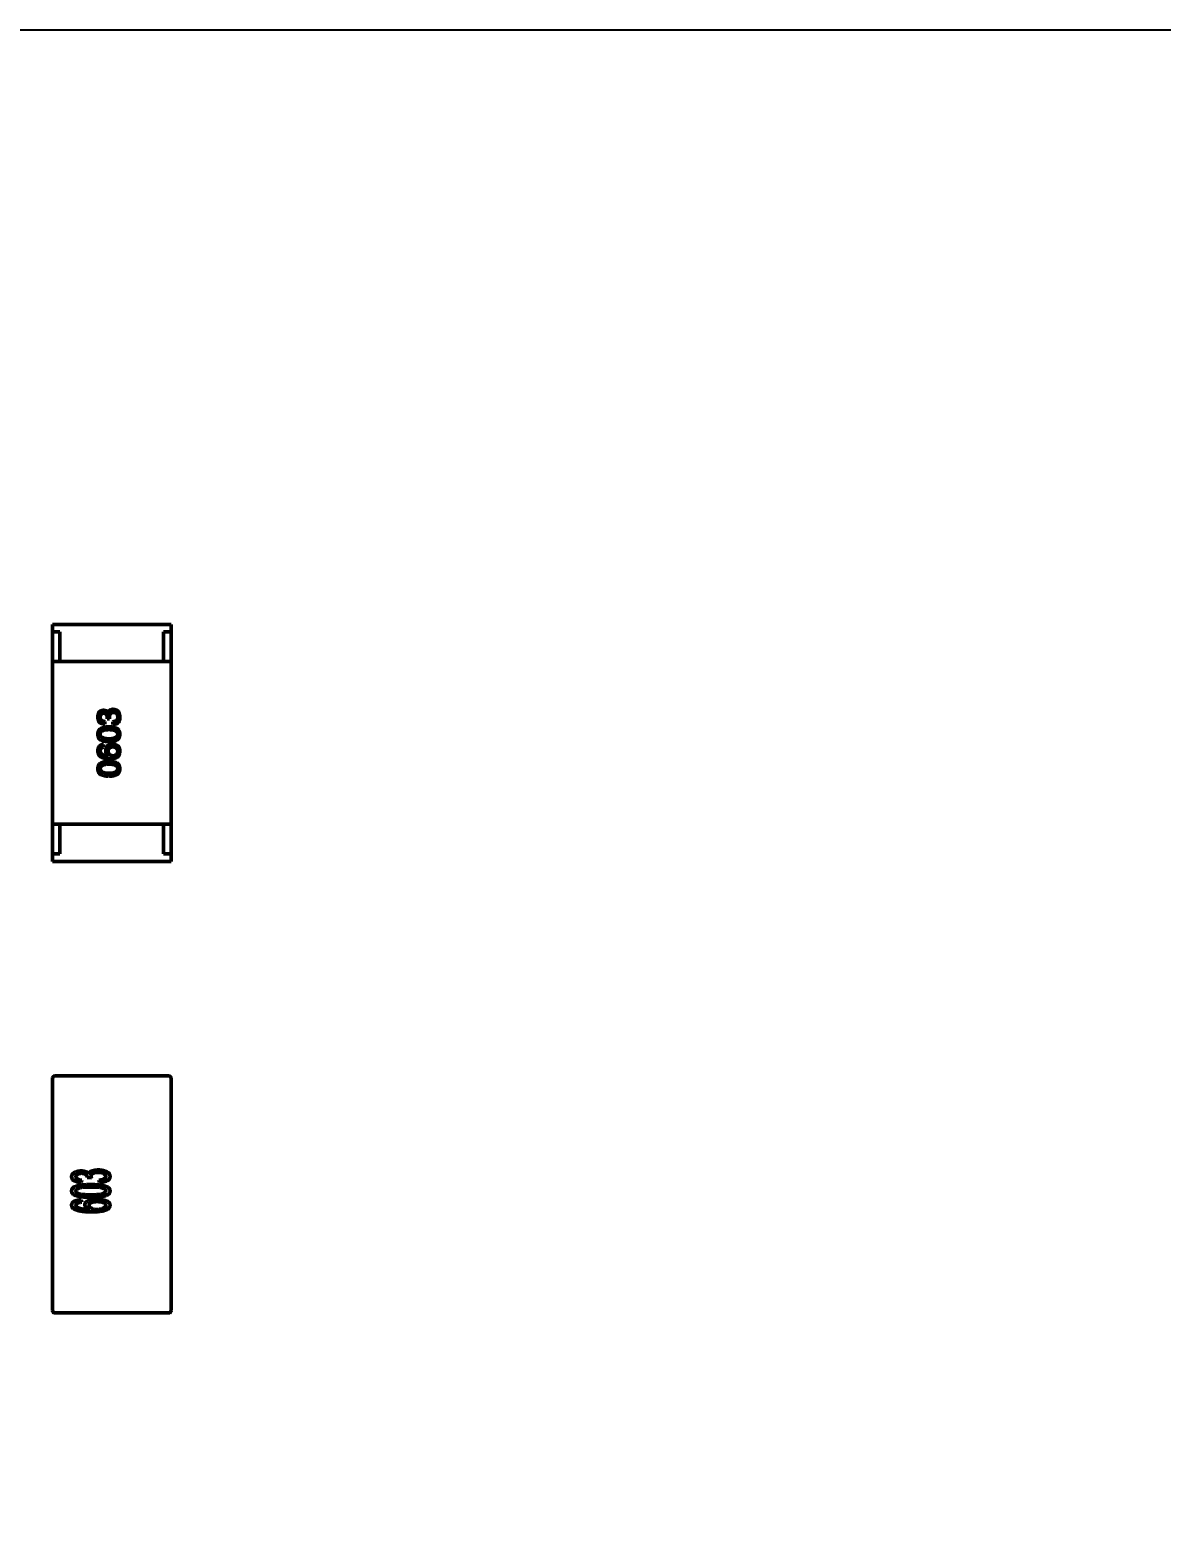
# Model space of a CAD drawing. Header units: millimetres. Extents: x 37 to 395, y 164 to 266.
# Drawn here: x 343.77 to 351.41, y 210.32 to 220.43 of the extents above; entities that cross this region are included whole.
import ezdxf

# ---------------------------------------------------------------- set-up
doc = ezdxf.new("R2010")
doc.units = ezdxf.units.MM
doc.header["$LTSCALE"] = 0.75
doc.layers.add('Visible', color=7, linetype='Continuous', lineweight=50)
doc.layers.add('尺寸标注', color=3, linetype='Continuous', lineweight=25)
doc.styles.get("Standard").update_dxf_attribs({"font": 'arial.ttf'})
doc.dimstyles.new('Dim-ISO-25', dxfattribs={"dimtxt": 3.5, "dimasz": 3.5, "dimexe": 2.1, "dimexo": 2.1, "dimgap": 1.4, "dimtad": 1, "dimzin": 12, "dimdsep": 46, "dimtxsty": 'Standard', "dimcen": 0, "dimazin": 3, "dimtp": 0.1, "dimtm": 0.1, "dimtfac": 0.714286, "dimtmove": 0, "dimatfit": 3, "dimfxl": 1, "dimtzin": 12, "dimarcsym": 0})

# ---------------------------------------------------------------- blocks, each defined once
blk = doc.blocks.new('*D20')
at = {"layer": 'Defpoints', "color": 0, "transparency": 16777216}
for p in [(318.638, 220.433), (358.784, 187.735), (392.693, 187.735)]:
    blk.add_point(p, dxfattribs=at)
at = {"layer": '尺寸标注', "color": 0, "lineweight": -2, "transparency": 16777216}
for p, q in [((320.738, 220.433), (394.793, 220.433)), ((392.693, 216.933), (392.693, 191.235)), ((360.884, 187.735), (394.793, 187.735))]:
    blk.add_line(p, q, dxfattribs=at)
at = {"layer": '尺寸标注', "color": 0, "transparency": 16777216}
for points in [[(392.11, 216.933), (393.276, 216.933), (392.693, 220.433)], [(392.11, 191.235), (393.276, 191.235), (392.693, 187.735)]]:
    blk.add_solid(points, dxfattribs=at)
at = {"layer": '尺寸标注', "color": 0, "transparency": 16777216, "insert": (390.016, 204.084), "char_height": 2.5, "attachment_point": 5, "rotation": 90}
blk.add_mtext('32.7', dxfattribs=at)

msp = doc.modelspace()

# ---------------------------------------------------------------- linework, layer by layer
at = {"layer": 'Visible'}
for p, q in [((343.925, 216.42), (344.725, 216.42)), ((343.925, 216.37), (343.925, 216.42)), ((343.975, 216.37), (343.925, 216.37)), ((343.925, 216.17), (343.925, 216.37)), ((343.975, 216.17), (343.975, 216.37)), ((344.675, 216.37), (344.675, 216.17)), ((344.725, 216.37), (344.675, 216.37)), ((344.725, 216.37), (344.725, 216.42)), ((344.725, 216.17), (344.725, 216.37)), ((344.725, 216.17), (343.925, 216.17)), ((343.925, 215.07), (343.925, 216.17)), ((343.975, 216.17), (344.675, 216.17)), ((344.725, 216.17), (344.725, 215.07)), ((344.278, 215.747), (344.278, 215.765)), ((344.294, 215.793), (344.294, 215.783)), ((344.294, 215.783), (344.309, 215.783)), ((344.3, 215.822), (344.299, 215.822)), ((344.309, 215.783), (344.309, 215.792)), ((344.332, 215.763), (344.332, 215.744)), ((344.269, 215.591), (344.269, 215.609)), ((344.302, 215.531), (344.301, 215.531)), ((344.725, 215.07), (343.925, 215.07)), ((343.925, 215.07), (343.925, 214.87)), ((343.975, 215.07), (344.675, 215.07)), ((343.975, 215.07), (343.975, 214.87)), ((344.675, 214.87), (344.675, 215.07)), ((344.725, 215.07), (344.725, 214.87)), ((343.925, 214.87), (343.925, 214.82)), ((343.975, 214.87), (343.925, 214.87)), ((343.925, 214.82), (344.725, 214.82)), ((344.725, 214.87), (344.675, 214.87)), ((344.725, 214.87), (344.725, 214.82)), ((343.925, 212.972), (343.925, 213.357)), ((343.94, 213.372), (344.71, 213.372)), ((344.725, 213.357), (344.725, 212.972)), ((343.925, 212.172), (343.925, 212.972)), ((344.725, 212.972), (344.725, 212.172)), ((344.122, 212.668), (344.119, 212.651)), ((344.188, 212.683), (344.159, 212.685)), ((344.241, 212.651), (344.238, 212.668)), ((344.119, 212.536), (344.122, 212.519)), ((343.925, 211.787), (343.925, 212.172)), ((344.725, 212.172), (344.725, 211.787)), ((344.71, 211.772), (343.94, 211.772))]:
    msp.add_line(p, q, dxfattribs=at)
for centre, radius, start, end in [((344.331, 215.561), 0.0519, 45.691, 90.7052), ((343.94, 213.357), 0.015, 90, 180), ((344.71, 213.357), 0.015, 0, 90), ((344.144, 212.688), 0.0151, 347.1001, 356.9606), ((344.71, 211.787), 0.015, 270, 0)]:
    msp.add_arc(centre, radius, start, end, dxfattribs=at)
at = {"layer": 'Visible', "extrusion": (0, 0, -1)}
msp.add_arc((-343.94, 211.787), 0.015, 270, 360, dxfattribs=at)
at = {"layer": 'Visible'}
for points, knots in [([(344.268, 215.84), (344.267, 215.84), (344.264, 215.84), (344.26, 215.839), (344.256, 215.838), (344.252, 215.836), (344.249, 215.835), (344.246, 215.833), (344.243, 215.83), (344.24, 215.828), (344.238, 215.825), (344.236, 215.821), (344.234, 215.818), (344.233, 215.814), (344.232, 215.809), (344.231, 215.805), (344.23, 215.8), (344.23, 215.797), (344.23, 215.795)], [0, 0, 0, 0, 0.067521, 0.132139, 0.193339, 0.252064, 0.309083, 0.364848, 0.420021, 0.475612, 0.532002, 0.589602, 0.649896, 0.712634, 0.778603, 0.848416, 0.922155, 1, 1, 1, 1]), ([(344.299, 215.822), (344.299, 215.823), (344.297, 215.826), (344.295, 215.83), (344.291, 215.833), (344.288, 215.836), (344.283, 215.838), (344.279, 215.839), (344.274, 215.84), (344.27, 215.84), (344.268, 215.84)], [0, 0, 0, 0, 0.125227, 0.244792, 0.361427, 0.478215, 0.59667, 0.722058, 0.856314, 1, 1, 1, 1]), ([(344.334, 215.847), (344.333, 215.847), (344.331, 215.847), (344.328, 215.846), (344.325, 215.846), (344.322, 215.845), (344.319, 215.844), (344.317, 215.843), (344.314, 215.842), (344.312, 215.84), (344.31, 215.839), (344.308, 215.837), (344.307, 215.835), (344.305, 215.833), (344.304, 215.83), (344.302, 215.828), (344.301, 215.825), (344.301, 215.823), (344.3, 215.822)], [0, 0, 0, 0, 0.071215, 0.138707, 0.20396, 0.266995, 0.327734, 0.387609, 0.445602, 0.503345, 0.561136, 0.618597, 0.677672, 0.738255, 0.799989, 0.863961, 0.930555, 1, 1, 1, 1]), ([(344.38, 215.793), (344.38, 215.795), (344.379, 215.799), (344.379, 215.805), (344.378, 215.811), (344.376, 215.816), (344.375, 215.82), (344.373, 215.825), (344.37, 215.829), (344.368, 215.832), (344.364, 215.835), (344.361, 215.838), (344.357, 215.84), (344.353, 215.842), (344.349, 215.844), (344.344, 215.845), (344.339, 215.846), (344.336, 215.846), (344.334, 215.847)], [0, 0, 0, 0, 0.078078, 0.151942, 0.221594, 0.28726, 0.350176, 0.409768, 0.467648, 0.523784, 0.578904, 0.634014, 0.689819, 0.746826, 0.805875, 0.867063, 0.931764, 1, 1, 1, 1]), ([(344.23, 215.795), (344.23, 215.793), (344.23, 215.789), (344.231, 215.784), (344.232, 215.779), (344.233, 215.774), (344.235, 215.77), (344.237, 215.766), (344.239, 215.763), (344.242, 215.76), (344.245, 215.757), (344.249, 215.754), (344.253, 215.752), (344.257, 215.751), (344.262, 215.749), (344.267, 215.748), (344.272, 215.748), (344.276, 215.747), (344.278, 215.747)], [0, 0, 0, 0, 0.073232, 0.142595, 0.207997, 0.270074, 0.329156, 0.386529, 0.441846, 0.496976, 0.551877, 0.607941, 0.665637, 0.725446, 0.788542, 0.855101, 0.925196, 1, 1, 1, 1]), ([(344.306, 215.729), (344.303, 215.729), (344.297, 215.729), (344.289, 215.728), (344.281, 215.727), (344.273, 215.725), (344.267, 215.723), (344.26, 215.721), (344.255, 215.718), (344.25, 215.715), (344.245, 215.712), (344.241, 215.708), (344.238, 215.704), (344.235, 215.7), (344.233, 215.695), (344.231, 215.69), (344.23, 215.684), (344.23, 215.68), (344.23, 215.678)], [0, 0, 0, 0, 0.088475, 0.171606, 0.249595, 0.322626, 0.391327, 0.455765, 0.516374, 0.573675, 0.628522, 0.681161, 0.732559, 0.783563, 0.83504, 0.887639, 0.942585, 1, 1, 1, 1]), ([(344.247, 215.794), (344.247, 215.795), (344.247, 215.797), (344.247, 215.8), (344.248, 215.803), (344.249, 215.805), (344.249, 215.808), (344.251, 215.81), (344.252, 215.812), (344.253, 215.814), (344.255, 215.815), (344.256, 215.817), (344.258, 215.818), (344.26, 215.819), (344.262, 215.82), (344.265, 215.82), (344.267, 215.821), (344.269, 215.821), (344.27, 215.821)], [0, 0, 0, 0, 0.078051, 0.151197, 0.220412, 0.286742, 0.34933, 0.409464, 0.467368, 0.52298, 0.578639, 0.633998, 0.690142, 0.746855, 0.805868, 0.867776, 0.932345, 1, 1, 1, 1]), ([(344.278, 215.765), (344.277, 215.765), (344.274, 215.766), (344.271, 215.766), (344.268, 215.767), (344.265, 215.767), (344.262, 215.769), (344.259, 215.77), (344.257, 215.771), (344.255, 215.773), (344.253, 215.775), (344.251, 215.777), (344.25, 215.779), (344.249, 215.782), (344.248, 215.785), (344.247, 215.788), (344.247, 215.791), (344.247, 215.793), (344.247, 215.794)], [0, 0, 0, 0, 0.078134, 0.15164, 0.221358, 0.286689, 0.348614, 0.407697, 0.464247, 0.520153, 0.574432, 0.629291, 0.684538, 0.742032, 0.801329, 0.863637, 0.930123, 1, 1, 1, 1]), ([(344.27, 215.821), (344.272, 215.821), (344.274, 215.821), (344.278, 215.82), (344.28, 215.819), (344.283, 215.818), (344.285, 215.816), (344.289, 215.812), (344.29, 215.809), (344.293, 215.802), (344.294, 215.796), (344.294, 215.793)], [0.000001, 0.000001, 0.000001, 0.000001, 0.000529469, 0.000529469, 0.001127239, 0.001127239, 0.001835181, 0.001835181, 0.002488358, 0.002488358, 0.00458577, 0.00458577, 0.00458577, 0.00458577]), ([(344.38, 215.678), (344.38, 215.68), (344.379, 215.684), (344.379, 215.69), (344.377, 215.695), (344.375, 215.7), (344.372, 215.705), (344.369, 215.709), (344.365, 215.712), (344.361, 215.716), (344.356, 215.719), (344.35, 215.721), (344.344, 215.724), (344.338, 215.725), (344.331, 215.727), (344.323, 215.728), (344.315, 215.729), (344.309, 215.729), (344.306, 215.729)], [0, 0, 0, 0, 0.059134, 0.115603, 0.169236, 0.221572, 0.273254, 0.32474, 0.377319, 0.431815, 0.488555, 0.548609, 0.612242, 0.680182, 0.75251, 0.829782, 0.91231, 1, 1, 1, 1]), ([(344.309, 215.792), (344.309, 215.794), (344.309, 215.796), (344.31, 215.8), (344.31, 215.804), (344.311, 215.807), (344.312, 215.81), (344.313, 215.813), (344.314, 215.815), (344.316, 215.818), (344.318, 215.82), (344.32, 215.821), (344.322, 215.823), (344.324, 215.824), (344.327, 215.825), (344.33, 215.826), (344.333, 215.826), (344.335, 215.826), (344.336, 215.826)], [0, 0, 0, 0, 0.082495, 0.159728, 0.232496, 0.300725, 0.365163, 0.425859, 0.483728, 0.538892, 0.592921, 0.646195, 0.699968, 0.754746, 0.811387, 0.870806, 0.933482, 1, 1, 1, 1]), ([(344.365, 215.794), (344.365, 215.793), (344.365, 215.791), (344.365, 215.787), (344.364, 215.784), (344.363, 215.781), (344.362, 215.778), (344.36, 215.776), (344.359, 215.773), (344.357, 215.771), (344.355, 215.769), (344.352, 215.768), (344.349, 215.766), (344.347, 215.765), (344.343, 215.764), (344.34, 215.764), (344.336, 215.763), (344.334, 215.763), (344.332, 215.763)], [0, 0, 0, 0, 0.071272, 0.13882, 0.201858, 0.262757, 0.320043, 0.376709, 0.431462, 0.486034, 0.541209, 0.597703, 0.65589, 0.717768, 0.782056, 0.850407, 0.92277, 1, 1, 1, 1]), ([(344.332, 215.744), (344.334, 215.744), (344.336, 215.744), (344.34, 215.745), (344.344, 215.745), (344.347, 215.746), (344.35, 215.747), (344.354, 215.748), (344.356, 215.749), (344.359, 215.75), (344.362, 215.751), (344.364, 215.753), (344.366, 215.755), (344.369, 215.757), (344.37, 215.759), (344.372, 215.761), (344.374, 215.764), (344.374, 215.765), (344.375, 215.766)], [0, 0, 0, 0, 0.078937, 0.154495, 0.226898, 0.296844, 0.363348, 0.427781, 0.48946, 0.549586, 0.607902, 0.664733, 0.720805, 0.776157, 0.831175, 0.886736, 0.943094, 1, 1, 1, 1]), ([(344.336, 215.826), (344.337, 215.826), (344.34, 215.826), (344.343, 215.825), (344.346, 215.825), (344.348, 215.824), (344.351, 215.822), (344.353, 215.821), (344.355, 215.819), (344.357, 215.817), (344.359, 215.815), (344.36, 215.813), (344.362, 215.81), (344.363, 215.807), (344.364, 215.804), (344.364, 215.801), (344.365, 215.798), (344.365, 215.795), (344.365, 215.794)], [0, 0, 0, 0, 0.068514, 0.133941, 0.195994, 0.255362, 0.312994, 0.369441, 0.424687, 0.480522, 0.537148, 0.594801, 0.654411, 0.716817, 0.781981, 0.850498, 0.923306, 1, 1, 1, 1]), ([(344.375, 215.766), (344.375, 215.767), (344.376, 215.769), (344.377, 215.772), (344.378, 215.775), (344.379, 215.778), (344.379, 215.781), (344.379, 215.785), (344.38, 215.789), (344.38, 215.792), (344.38, 215.793)], [0, 0, 0, 0, 0.101955, 0.208983, 0.322698, 0.44339, 0.570851, 0.70629, 0.84885, 1, 1, 1, 1]), ([(344.23, 215.678), (344.23, 215.676), (344.23, 215.672), (344.231, 215.667), (344.233, 215.662), (344.235, 215.657), (344.237, 215.652), (344.241, 215.648), (344.245, 215.644), (344.249, 215.641), (344.254, 215.638), (344.26, 215.635), (344.266, 215.633), (344.273, 215.631), (344.28, 215.63), (344.288, 215.629), (344.297, 215.628), (344.303, 215.628), (344.306, 215.628)], [0, 0, 0, 0, 0.057911, 0.113262, 0.165956, 0.217443, 0.268511, 0.319665, 0.372, 0.426129, 0.483365, 0.543779, 0.607756, 0.676562, 0.749704, 0.827713, 0.911177, 1, 1, 1, 1]), ([(344.247, 215.678), (344.247, 215.68), (344.247, 215.682), (344.248, 215.686), (344.249, 215.689), (344.251, 215.692), (344.253, 215.695), (344.255, 215.697), (344.258, 215.7), (344.262, 215.702), (344.266, 215.704), (344.27, 215.705), (344.275, 215.707), (344.28, 215.708), (344.286, 215.708), (344.292, 215.709), (344.299, 215.709), (344.304, 215.709), (344.306, 215.71)], [0, 0, 0, 0, 0.050604, 0.098688, 0.145699, 0.191791, 0.238625, 0.286717, 0.337546, 0.391814, 0.449755, 0.512106, 0.579685, 0.652048, 0.730262, 0.814146, 0.904281, 1, 1, 1, 1]), ([(344.306, 215.648), (344.304, 215.648), (344.299, 215.648), (344.292, 215.648), (344.286, 215.649), (344.28, 215.65), (344.275, 215.651), (344.27, 215.652), (344.266, 215.654), (344.262, 215.656), (344.258, 215.658), (344.255, 215.66), (344.253, 215.662), (344.251, 215.665), (344.249, 215.668), (344.248, 215.671), (344.247, 215.675), (344.247, 215.677), (344.247, 215.678)], [0, 0, 0, 0, 0.096452, 0.187278, 0.271765, 0.350519, 0.423437, 0.491321, 0.554011, 0.612224, 0.666281, 0.717003, 0.764884, 0.811423, 0.856783, 0.902993, 0.950236, 1, 1, 1, 1]), ([(344.306, 215.71), (344.308, 215.709), (344.313, 215.709), (344.319, 215.709), (344.326, 215.708), (344.331, 215.708), (344.337, 215.707), (344.341, 215.705), (344.346, 215.704), (344.35, 215.702), (344.353, 215.7), (344.356, 215.697), (344.359, 215.695), (344.361, 215.692), (344.363, 215.689), (344.364, 215.686), (344.365, 215.682), (344.365, 215.68), (344.365, 215.678)], [0, 0, 0, 0, 0.094834, 0.184067, 0.267029, 0.344713, 0.417334, 0.484367, 0.546941, 0.604717, 0.65953, 0.710539, 0.759381, 0.806382, 0.853027, 0.900623, 0.949121, 1, 1, 1, 1]), ([(344.306, 215.628), (344.309, 215.628), (344.315, 215.628), (344.323, 215.629), (344.331, 215.63), (344.338, 215.631), (344.344, 215.633), (344.35, 215.635), (344.356, 215.638), (344.361, 215.641), (344.365, 215.644), (344.369, 215.648), (344.372, 215.652), (344.375, 215.657), (344.377, 215.662), (344.379, 215.667), (344.379, 215.672), (344.38, 215.676), (344.38, 215.678)], [0, 0, 0, 0, 0.087693, 0.170223, 0.247496, 0.319826, 0.387768, 0.451403, 0.511459, 0.568358, 0.622671, 0.675251, 0.726739, 0.778422, 0.830759, 0.884394, 0.940865, 1, 1, 1, 1]), ([(344.365, 215.678), (344.365, 215.677), (344.365, 215.675), (344.364, 215.671), (344.363, 215.668), (344.361, 215.665), (344.359, 215.662), (344.357, 215.66), (344.354, 215.658), (344.35, 215.656), (344.346, 215.654), (344.342, 215.652), (344.337, 215.651), (344.332, 215.65), (344.326, 215.649), (344.32, 215.648), (344.313, 215.648), (344.308, 215.648), (344.306, 215.648)], [0, 0, 0, 0, 0.049766, 0.097012, 0.143225, 0.188786, 0.235079, 0.282962, 0.333687, 0.387747, 0.445963, 0.508657, 0.576545, 0.649868, 0.72822, 0.812712, 0.903543, 1, 1, 1, 1]), ([(344.269, 215.609), (344.268, 215.609), (344.265, 215.609), (344.26, 215.608), (344.256, 215.607), (344.253, 215.605), (344.249, 215.603), (344.246, 215.601), (344.243, 215.599), (344.241, 215.596), (344.238, 215.594), (344.236, 215.59), (344.235, 215.587), (344.233, 215.583), (344.232, 215.579), (344.231, 215.575), (344.23, 215.571), (344.23, 215.567), (344.23, 215.566)], [0, 0, 0, 0, 0.06947, 0.136096, 0.199592, 0.260665, 0.319672, 0.377156, 0.433415, 0.489984, 0.546535, 0.604276, 0.663499, 0.725182, 0.788953, 0.855683, 0.926216, 1, 1, 1, 1]), ([(344.23, 215.566), (344.23, 215.564), (344.23, 215.56), (344.231, 215.554), (344.233, 215.548), (344.235, 215.543), (344.238, 215.538), (344.242, 215.534), (344.246, 215.53), (344.25, 215.526), (344.256, 215.523), (344.262, 215.52), (344.268, 215.518), (344.275, 215.516), (344.283, 215.514), (344.291, 215.513), (344.3, 215.512), (344.306, 215.512), (344.309, 215.512)], [0, 0, 0, 0, 0.058957, 0.115262, 0.16907, 0.221312, 0.273147, 0.324961, 0.377649, 0.432026, 0.488925, 0.549039, 0.612912, 0.680653, 0.753056, 0.830314, 0.912483, 1, 1, 1, 1]), ([(344.247, 215.566), (344.247, 215.568), (344.247, 215.571), (344.248, 215.575), (344.25, 215.579), (344.252, 215.583), (344.256, 215.586), (344.259, 215.588), (344.264, 215.59), (344.267, 215.591), (344.269, 215.591)], [0, 0, 0, 0, 0.136586, 0.261496, 0.378089, 0.490612, 0.605522, 0.725767, 0.8561, 1, 1, 1, 1]), ([(344.301, 215.531), (344.299, 215.531), (344.295, 215.531), (344.289, 215.532), (344.283, 215.533), (344.278, 215.534), (344.273, 215.535), (344.269, 215.537), (344.265, 215.539), (344.261, 215.541), (344.258, 215.543), (344.255, 215.546), (344.253, 215.549), (344.251, 215.552), (344.249, 215.555), (344.248, 215.558), (344.247, 215.562), (344.247, 215.565), (344.247, 215.566)], [0, 0, 0, 0, 0.089218, 0.173709, 0.252753, 0.326963, 0.397099, 0.462534, 0.524018, 0.582178, 0.637235, 0.689955, 0.741228, 0.791618, 0.841661, 0.892925, 0.945259, 1, 1, 1, 1]), ([(344.331, 215.613), (344.329, 215.613), (344.325, 215.612), (344.32, 215.612), (344.316, 215.611), (344.311, 215.609), (344.307, 215.607), (344.304, 215.605), (344.3, 215.603), (344.297, 215.6), (344.294, 215.597), (344.292, 215.594), (344.29, 215.59), (344.288, 215.586), (344.286, 215.581), (344.285, 215.576), (344.284, 215.571), (344.284, 215.568), (344.284, 215.566)], [0, 0, 0, 0, 0.071527, 0.139094, 0.20346, 0.264939, 0.323904, 0.381383, 0.437591, 0.493343, 0.549401, 0.606085, 0.664838, 0.725424, 0.788712, 0.855452, 0.925772, 1, 1, 1, 1]), ([(344.284, 215.566), (344.284, 215.564), (344.284, 215.56), (344.285, 215.555), (344.286, 215.55), (344.288, 215.545), (344.291, 215.541), (344.294, 215.537), (344.298, 215.534), (344.3, 215.532), (344.302, 215.531)], [0, 0, 0, 0, 0.144617, 0.279572, 0.40596, 0.526097, 0.64389, 0.760003, 0.877724, 1, 1, 1, 1]), ([(344.3, 215.563), (344.3, 215.565), (344.3, 215.567), (344.301, 215.57), (344.302, 215.573), (344.302, 215.576), (344.304, 215.578), (344.305, 215.581), (344.307, 215.583), (344.308, 215.585), (344.31, 215.587), (344.313, 215.588), (344.315, 215.589), (344.318, 215.591), (344.321, 215.591), (344.324, 215.592), (344.328, 215.593), (344.33, 215.593), (344.331, 215.593)], [0, 0, 0, 0, 0.069884, 0.136529, 0.199638, 0.259844, 0.317774, 0.374356, 0.430026, 0.485148, 0.5409, 0.597889, 0.657472, 0.718614, 0.783613, 0.85129, 0.923712, 1, 1, 1, 1]), ([(344.332, 215.533), (344.331, 215.533), (344.328, 215.533), (344.325, 215.534), (344.322, 215.535), (344.319, 215.536), (344.316, 215.537), (344.313, 215.538), (344.311, 215.54), (344.309, 215.541), (344.307, 215.543), (344.305, 215.546), (344.304, 215.548), (344.302, 215.551), (344.302, 215.554), (344.301, 215.557), (344.3, 215.56), (344.3, 215.562), (344.3, 215.563)], [0, 0, 0, 0, 0.076072, 0.148369, 0.216753, 0.281358, 0.342792, 0.401604, 0.458929, 0.514444, 0.569818, 0.625343, 0.681554, 0.739608, 0.800134, 0.863477, 0.929547, 1, 1, 1, 1]), ([(344.331, 215.593), (344.333, 215.593), (344.335, 215.593), (344.339, 215.592), (344.342, 215.591), (344.345, 215.591), (344.348, 215.59), (344.351, 215.588), (344.354, 215.587), (344.356, 215.585), (344.358, 215.583), (344.36, 215.581), (344.361, 215.579), (344.362, 215.576), (344.363, 215.573), (344.364, 215.571), (344.365, 215.567), (344.365, 215.565), (344.365, 215.564)], [0, 0, 0, 0, 0.078863, 0.153308, 0.223539, 0.289857, 0.35341, 0.413572, 0.471721, 0.528235, 0.584279, 0.638781, 0.69466, 0.751251, 0.809198, 0.869697, 0.933318, 1, 1, 1, 1]), ([(344.365, 215.564), (344.365, 215.563), (344.365, 215.561), (344.364, 215.557), (344.364, 215.554), (344.363, 215.551), (344.362, 215.549), (344.36, 215.546), (344.358, 215.544), (344.356, 215.542), (344.354, 215.54), (344.352, 215.538), (344.349, 215.537), (344.346, 215.536), (344.343, 215.535), (344.34, 215.534), (344.336, 215.533), (344.334, 215.533), (344.332, 215.533)], [0, 0, 0, 0, 0.070403, 0.137196, 0.200053, 0.260887, 0.31876, 0.37535, 0.430743, 0.485927, 0.541678, 0.598832, 0.657726, 0.719441, 0.783504, 0.851852, 0.923533, 1, 1, 1, 1]), ([(344.36, 215.522), (344.362, 215.524), (344.365, 215.526), (344.368, 215.53), (344.372, 215.534), (344.375, 215.539), (344.377, 215.544), (344.378, 215.549), (344.379, 215.555), (344.38, 215.559), (344.38, 215.561)], [0, 0, 0, 0, 0.125033, 0.246266, 0.36603, 0.485265, 0.606781, 0.732144, 0.862551, 1, 1, 1, 1]), ([(344.38, 215.561), (344.38, 215.563), (344.38, 215.567), (344.379, 215.573), (344.379, 215.578), (344.377, 215.583), (344.375, 215.588), (344.373, 215.592), (344.371, 215.595), (344.369, 215.597), (344.367, 215.598)], [0, 0, 0, 0, 0.156782, 0.301945, 0.436395, 0.561474, 0.678489, 0.78853, 0.894967, 1, 1, 1, 1]), ([(344.306, 215.496), (344.303, 215.496), (344.297, 215.496), (344.289, 215.495), (344.281, 215.494), (344.273, 215.492), (344.267, 215.49), (344.26, 215.488), (344.255, 215.485), (344.25, 215.482), (344.245, 215.479), (344.241, 215.475), (344.238, 215.471), (344.235, 215.467), (344.233, 215.462), (344.231, 215.457), (344.23, 215.451), (344.23, 215.447), (344.23, 215.445)], [0, 0, 0, 0, 0.088475, 0.171606, 0.249595, 0.322626, 0.391327, 0.455765, 0.516374, 0.573675, 0.628522, 0.681161, 0.732559, 0.783563, 0.83504, 0.887639, 0.942585, 1, 1, 1, 1]), ([(344.23, 215.445), (344.23, 215.443), (344.23, 215.439), (344.231, 215.434), (344.233, 215.428), (344.235, 215.424), (344.237, 215.419), (344.241, 215.415), (344.245, 215.411), (344.249, 215.408), (344.254, 215.405), (344.26, 215.402), (344.266, 215.4), (344.273, 215.398), (344.28, 215.397), (344.288, 215.395), (344.297, 215.395), (344.303, 215.394), (344.306, 215.394)], [0, 0, 0, 0, 0.057911, 0.113262, 0.165956, 0.217443, 0.268511, 0.319665, 0.372, 0.426129, 0.483365, 0.543779, 0.607756, 0.676562, 0.749704, 0.827713, 0.911177, 1, 1, 1, 1]), ([(344.247, 215.445), (344.247, 215.446), (344.247, 215.449), (344.248, 215.452), (344.249, 215.456), (344.251, 215.459), (344.253, 215.462), (344.255, 215.464), (344.258, 215.467), (344.262, 215.469), (344.266, 215.471), (344.27, 215.472), (344.275, 215.473), (344.28, 215.474), (344.286, 215.475), (344.292, 215.476), (344.299, 215.476), (344.304, 215.476), (344.306, 215.476)], [0, 0, 0, 0, 0.050604, 0.098688, 0.145699, 0.191791, 0.238625, 0.286717, 0.337546, 0.391814, 0.449755, 0.512106, 0.579685, 0.652048, 0.730262, 0.814146, 0.904281, 1, 1, 1, 1]), ([(344.306, 215.415), (344.304, 215.415), (344.299, 215.415), (344.292, 215.415), (344.286, 215.416), (344.28, 215.417), (344.275, 215.418), (344.27, 215.419), (344.266, 215.421), (344.262, 215.422), (344.258, 215.424), (344.255, 215.427), (344.253, 215.429), (344.251, 215.432), (344.249, 215.435), (344.248, 215.438), (344.247, 215.442), (344.247, 215.444), (344.247, 215.445)], [0, 0, 0, 0, 0.096452, 0.187278, 0.271765, 0.350519, 0.423437, 0.491321, 0.554011, 0.612224, 0.666281, 0.717003, 0.764884, 0.811423, 0.856783, 0.902993, 0.950236, 1, 1, 1, 1]), ([(344.38, 215.445), (344.38, 215.447), (344.379, 215.451), (344.379, 215.457), (344.377, 215.462), (344.375, 215.467), (344.372, 215.471), (344.369, 215.476), (344.365, 215.479), (344.361, 215.483), (344.356, 215.486), (344.35, 215.488), (344.344, 215.49), (344.338, 215.492), (344.331, 215.494), (344.323, 215.495), (344.315, 215.496), (344.309, 215.496), (344.306, 215.496)], [0, 0, 0, 0, 0.059134, 0.115603, 0.169236, 0.221572, 0.273254, 0.32474, 0.377319, 0.431815, 0.488555, 0.548609, 0.612242, 0.680182, 0.75251, 0.829782, 0.91231, 1, 1, 1, 1]), ([(344.306, 215.476), (344.308, 215.476), (344.313, 215.476), (344.319, 215.476), (344.326, 215.475), (344.331, 215.474), (344.337, 215.473), (344.341, 215.472), (344.346, 215.471), (344.35, 215.469), (344.353, 215.467), (344.356, 215.464), (344.359, 215.462), (344.361, 215.459), (344.363, 215.456), (344.364, 215.452), (344.365, 215.449), (344.365, 215.446), (344.365, 215.445)], [0, 0, 0, 0, 0.094834, 0.184067, 0.267029, 0.344713, 0.417334, 0.484367, 0.546941, 0.604717, 0.65953, 0.710539, 0.759381, 0.806382, 0.853027, 0.900623, 0.949121, 1, 1, 1, 1]), ([(344.306, 215.394), (344.309, 215.394), (344.315, 215.395), (344.323, 215.395), (344.331, 215.397), (344.338, 215.398), (344.344, 215.4), (344.35, 215.402), (344.356, 215.405), (344.361, 215.408), (344.365, 215.411), (344.369, 215.415), (344.372, 215.419), (344.375, 215.424), (344.377, 215.428), (344.379, 215.434), (344.379, 215.439), (344.38, 215.443), (344.38, 215.445)], [0, 0, 0, 0, 0.087693, 0.170223, 0.247496, 0.319826, 0.387768, 0.451403, 0.511459, 0.568358, 0.622671, 0.675251, 0.726739, 0.778422, 0.830759, 0.884394, 0.940865, 1, 1, 1, 1]), ([(344.365, 215.445), (344.365, 215.444), (344.365, 215.442), (344.364, 215.438), (344.363, 215.435), (344.361, 215.432), (344.359, 215.429), (344.357, 215.427), (344.354, 215.424), (344.35, 215.422), (344.346, 215.421), (344.342, 215.419), (344.337, 215.418), (344.332, 215.417), (344.326, 215.416), (344.32, 215.415), (344.313, 215.415), (344.308, 215.415), (344.306, 215.415)], [0, 0, 0, 0, 0.049766, 0.097012, 0.143225, 0.188786, 0.235079, 0.282962, 0.333687, 0.387747, 0.445963, 0.508657, 0.576545, 0.649868, 0.72822, 0.812712, 0.903543, 1, 1, 1, 1]), ([(344.309, 215.512), (344.312, 215.512), (344.317, 215.512), (344.325, 215.512), (344.332, 215.513), (344.338, 215.514), (344.344, 215.516), (344.35, 215.518), (344.355, 215.52), (344.359, 215.522), (344.36, 215.522)], [0, 0, 0, 0, 0.151498, 0.29521, 0.430242, 0.557137, 0.677306, 0.790845, 0.898111, 1, 1, 1, 1]), ([(344.053, 212.691), (344.053, 212.693), (344.054, 212.697), (344.055, 212.702), (344.058, 212.707), (344.062, 212.711), (344.067, 212.716), (344.073, 212.72), (344.079, 212.723), (344.086, 212.725), (344.094, 212.728), (344.102, 212.729), (344.11, 212.73), (344.116, 212.73), (344.119, 212.73)], [0, 0, 0, 0, 0.063875, 0.12862, 0.196004, 0.26872, 0.345998, 0.427238, 0.513555, 0.606226, 0.70228, 0.799518, 0.898803, 1, 1, 1, 1]), ([(344.119, 212.651), (344.117, 212.651), (344.112, 212.652), (344.104, 212.653), (344.098, 212.654), (344.091, 212.656), (344.085, 212.658), (344.08, 212.66), (344.075, 212.662), (344.071, 212.665), (344.066, 212.667), (344.063, 212.67), (344.06, 212.673), (344.058, 212.677), (344.056, 212.68), (344.054, 212.684), (344.053, 212.687), (344.053, 212.69), (344.053, 212.691)], [0, 0, 0, 0, 0.091225, 0.177914, 0.259697, 0.336779, 0.409804, 0.478609, 0.544088, 0.605766, 0.664021, 0.718355, 0.768591, 0.816722, 0.863055, 0.908208, 0.953971, 1, 1, 1, 1]), ([(344.12, 212.714), (344.117, 212.714), (344.112, 212.713), (344.105, 212.712), (344.099, 212.71), (344.093, 212.708), (344.089, 212.705), (344.085, 212.701), (344.083, 212.696), (344.083, 212.693), (344.083, 212.692)], [0, 0, 0, 0, 0.161714, 0.310106, 0.448206, 0.579033, 0.698679, 0.803099, 0.900751, 1, 1, 1, 1]), ([(344.083, 212.692), (344.083, 212.69), (344.083, 212.687), (344.085, 212.683), (344.088, 212.679), (344.093, 212.675), (344.099, 212.673), (344.105, 212.67), (344.113, 212.669), (344.119, 212.668), (344.122, 212.668)], [0, 0, 0, 0, 0.091264, 0.182272, 0.279087, 0.387649, 0.51128, 0.653335, 0.81559, 1, 1, 1, 1]), ([(344.119, 212.73), (344.121, 212.73), (344.126, 212.73), (344.134, 212.729), (344.141, 212.728), (344.148, 212.726), (344.154, 212.723), (344.16, 212.72), (344.165, 212.717), (344.168, 212.714), (344.169, 212.713)], [0, 0, 0, 0, 0.144088, 0.282399, 0.414873, 0.544284, 0.666959, 0.782936, 0.893536, 1, 1, 1, 1]), ([(344.159, 212.688), (344.159, 212.689), (344.159, 212.693), (344.157, 212.697), (344.154, 212.702), (344.15, 212.705), (344.147, 212.708), (344.144, 212.709), (344.141, 212.711), (344.137, 212.712), (344.133, 212.713), (344.129, 212.713), (344.124, 212.714), (344.121, 212.714), (344.12, 212.714)], [0, 0, 0, 0, 0.093799, 0.188392, 0.290003, 0.402222, 0.463153, 0.526712, 0.592954, 0.664831, 0.740162, 0.821342, 0.9079, 1, 1, 1, 1]), ([(344.169, 212.713), (344.17, 212.713), (344.171, 212.715), (344.173, 212.718), (344.175, 212.72), (344.178, 212.723), (344.181, 212.725), (344.184, 212.727), (344.187, 212.729), (344.193, 212.731), (344.2, 212.733), (344.21, 212.735), (344.221, 212.736), (344.229, 212.737), (344.233, 212.737)], [0, 0, 0, 0, 0.043771, 0.088998, 0.135151, 0.183351, 0.234221, 0.287902, 0.345252, 0.405946, 0.536086, 0.677321, 0.831816, 1, 1, 1, 1]), ([(344.233, 212.72), (344.229, 212.72), (344.223, 212.72), (344.214, 212.719), (344.206, 212.716), (344.199, 212.714), (344.195, 212.711), (344.192, 212.709), (344.19, 212.707), (344.188, 212.705), (344.187, 212.702), (344.185, 212.7), (344.185, 212.697), (344.185, 212.695), (344.185, 212.695)], [0, 0, 0, 0, 0.167218, 0.320339, 0.462287, 0.594804, 0.656853, 0.713804, 0.766492, 0.816247, 0.86331, 0.908655, 0.953999, 1, 1, 1, 1]), ([(344.185, 212.695), (344.185, 212.694), (344.185, 212.692), (344.186, 212.689), (344.187, 212.686), (344.188, 212.684), (344.188, 212.683)], [0, 0, 0, 0, 0.202269, 0.436275, 0.700784, 1, 1, 1, 1]), ([(344.233, 212.737), (344.236, 212.737), (344.241, 212.737), (344.249, 212.736), (344.257, 212.735), (344.264, 212.734), (344.271, 212.732), (344.278, 212.73), (344.284, 212.727), (344.29, 212.724), (344.295, 212.721), (344.3, 212.718), (344.304, 212.714), (344.308, 212.71), (344.31, 212.706), (344.312, 212.702), (344.313, 212.697), (344.313, 212.694), (344.313, 212.693)], [0, 0, 0, 0, 0.082462, 0.161515, 0.237917, 0.311928, 0.383707, 0.453659, 0.521452, 0.58809, 0.651668, 0.709643, 0.763649, 0.813744, 0.861616, 0.907939, 0.953268, 1, 1, 1, 1]), ([(344.284, 212.693), (344.284, 212.694), (344.284, 212.696), (344.283, 212.699), (344.282, 212.702), (344.28, 212.705), (344.278, 212.707), (344.275, 212.709), (344.272, 212.711), (344.268, 212.714), (344.261, 212.717), (344.252, 212.719), (344.243, 212.72), (344.236, 212.72), (344.233, 212.72)], [0, 0, 0, 0, 0.04931, 0.097438, 0.144473, 0.193038, 0.242821, 0.295407, 0.351784, 0.413136, 0.54495, 0.684635, 0.836127, 1, 1, 1, 1]), ([(344.238, 212.668), (344.24, 212.668), (344.243, 212.668), (344.249, 212.669), (344.254, 212.67), (344.259, 212.671), (344.263, 212.672), (344.267, 212.673), (344.27, 212.675), (344.273, 212.676), (344.275, 212.678), (344.278, 212.679), (344.28, 212.681), (344.281, 212.683), (344.282, 212.686), (344.283, 212.688), (344.284, 212.691), (344.284, 212.692), (344.284, 212.693)], [0, 0, 0, 0, 0.103069, 0.198581, 0.288104, 0.369261, 0.444795, 0.512889, 0.575174, 0.631288, 0.682404, 0.731175, 0.77647, 0.820426, 0.863811, 0.908278, 0.952771, 1, 1, 1, 1]), ([(344.313, 212.693), (344.313, 212.691), (344.313, 212.688), (344.312, 212.684), (344.311, 212.68), (344.308, 212.677), (344.306, 212.673), (344.302, 212.67), (344.298, 212.667), (344.293, 212.664), (344.288, 212.661), (344.282, 212.659), (344.276, 212.657), (344.27, 212.655), (344.263, 212.654), (344.256, 212.652), (344.249, 212.652), (344.244, 212.651), (344.241, 212.651)], [0, 0, 0, 0, 0.046425, 0.091755, 0.137366, 0.184235, 0.233618, 0.286345, 0.342703, 0.403812, 0.468459, 0.535483, 0.604767, 0.676823, 0.752582, 0.831579, 0.913949, 1, 1, 1, 1]), ([(344.053, 212.595), (344.053, 212.597), (344.054, 212.6), (344.055, 212.605), (344.058, 212.61), (344.061, 212.615), (344.066, 212.619), (344.072, 212.622), (344.078, 212.625), (344.085, 212.628), (344.094, 212.63), (344.103, 212.632), (344.113, 212.634), (344.121, 212.635), (344.129, 212.636), (344.135, 212.636), (344.142, 212.637), (344.15, 212.637), (344.157, 212.638), (344.166, 212.638), (344.174, 212.638), (344.18, 212.638), (344.183, 212.638)], [0, 0, 0, 0, 0.034937, 0.070233, 0.106498, 0.145588, 0.187189, 0.231348, 0.279253, 0.331361, 0.388443, 0.450964, 0.518748, 0.592149, 0.631732, 0.674662, 0.720681, 0.770144, 0.822679, 0.878318, 0.937425, 1, 1, 1, 1]), ([(344.183, 212.552), (344.18, 212.552), (344.173, 212.552), (344.162, 212.553), (344.152, 212.553), (344.143, 212.553), (344.134, 212.554), (344.125, 212.555), (344.117, 212.556), (344.11, 212.557), (344.103, 212.558), (344.097, 212.56), (344.091, 212.561), (344.085, 212.563), (344.08, 212.565), (344.075, 212.567), (344.071, 212.569), (344.067, 212.571), (344.064, 212.574), (344.061, 212.576), (344.059, 212.579), (344.057, 212.582), (344.055, 212.585), (344.054, 212.588), (344.053, 212.592), (344.053, 212.594), (344.053, 212.595)], [0, 0, 0, 0, 0.074506, 0.1459, 0.213486, 0.277294, 0.338042, 0.395064, 0.448741, 0.499113, 0.546571, 0.591094, 0.632898, 0.672215, 0.708563, 0.743033, 0.77464, 0.804496, 0.832142, 0.858512, 0.883407, 0.907258, 0.930302, 0.953206, 0.976284, 1, 1, 1, 1]), ([(344.183, 212.621), (344.178, 212.621), (344.169, 212.621), (344.156, 212.621), (344.144, 212.62), (344.133, 212.62), (344.124, 212.619), (344.116, 212.618), (344.109, 212.616), (344.103, 212.614), (344.098, 212.613), (344.094, 212.61), (344.091, 212.608), (344.088, 212.606), (344.086, 212.603), (344.084, 212.601), (344.083, 212.598), (344.083, 212.596), (344.083, 212.595)], [0, 0, 0, 0, 0.131104, 0.251092, 0.359069, 0.456019, 0.542064, 0.61636, 0.680002, 0.732947, 0.778443, 0.819195, 0.855957, 0.888635, 0.918943, 0.946451, 0.973354, 1, 1, 1, 1]), ([(344.083, 212.595), (344.083, 212.594), (344.083, 212.592), (344.084, 212.59), (344.085, 212.587), (344.087, 212.585), (344.09, 212.582), (344.093, 212.58), (344.096, 212.578), (344.099, 212.577), (344.1, 212.576)], [0, 0, 0, 0, 0.100844, 0.202097, 0.308076, 0.419905, 0.544656, 0.680308, 0.833032, 1, 1, 1, 1]), ([(344.183, 212.638), (344.187, 212.638), (344.194, 212.638), (344.205, 212.638), (344.215, 212.637), (344.224, 212.637), (344.233, 212.636), (344.241, 212.635), (344.249, 212.634), (344.256, 212.633), (344.263, 212.632), (344.27, 212.631), (344.276, 212.629), (344.281, 212.627), (344.286, 212.625), (344.291, 212.623), (344.295, 212.621), (344.299, 212.619), (344.302, 212.617), (344.305, 212.614), (344.308, 212.611), (344.31, 212.608), (344.311, 212.605), (344.313, 212.602), (344.313, 212.599), (344.313, 212.596), (344.313, 212.595)], [0, 0, 0, 0, 0.074251, 0.145037, 0.212012, 0.2759, 0.336376, 0.39347, 0.447215, 0.49765, 0.544762, 0.589416, 0.631521, 0.670554, 0.707275, 0.741788, 0.773747, 0.80364, 0.831602, 0.858005, 0.882699, 0.906488, 0.929872, 0.952805, 0.976255, 1, 1, 1, 1]), ([(344.284, 212.595), (344.284, 212.596), (344.284, 212.598), (344.283, 212.601), (344.281, 212.603), (344.279, 212.606), (344.276, 212.608), (344.273, 212.61), (344.269, 212.612), (344.264, 212.614), (344.259, 212.616), (344.252, 212.617), (344.244, 212.619), (344.234, 212.62), (344.223, 212.62), (344.211, 212.621), (344.198, 212.621), (344.188, 212.621), (344.183, 212.621)], [0, 0, 0, 0, 0.024873, 0.049942, 0.076734, 0.105819, 0.137584, 0.173281, 0.213331, 0.25803, 0.310528, 0.373652, 0.448708, 0.535069, 0.633281, 0.743475, 0.865696, 1, 1, 1, 1]), ([(344.183, 212.569), (344.188, 212.569), (344.198, 212.569), (344.211, 212.569), (344.223, 212.57), (344.234, 212.571), (344.244, 212.572), (344.252, 212.573), (344.259, 212.574), (344.264, 212.576), (344.269, 212.578), (344.273, 212.58), (344.276, 212.582), (344.279, 212.585), (344.281, 212.587), (344.283, 212.59), (344.284, 212.592), (344.284, 212.594), (344.284, 212.595)], [0, 0, 0, 0, 0.134263, 0.256912, 0.367072, 0.465719, 0.552001, 0.626648, 0.690208, 0.742103, 0.78636, 0.826398, 0.862342, 0.894454, 0.92353, 0.950073, 0.975135, 1, 1, 1, 1]), ([(344.313, 212.595), (344.313, 212.594), (344.313, 212.591), (344.312, 212.586), (344.31, 212.582), (344.307, 212.578), (344.304, 212.574), (344.299, 212.571), (344.294, 212.568), (344.291, 212.566), (344.289, 212.565)], [0, 0, 0, 0, 0.112855, 0.222519, 0.33314, 0.446105, 0.568897, 0.700572, 0.843031, 1, 1, 1, 1]), ([(344.053, 212.499), (344.053, 212.501), (344.053, 212.503), (344.054, 212.507), (344.056, 212.51), (344.058, 212.513), (344.06, 212.516), (344.063, 212.519), (344.067, 212.522), (344.071, 212.524), (344.075, 212.527), (344.08, 212.529), (344.086, 212.531), (344.092, 212.532), (344.098, 212.533), (344.105, 212.534), (344.112, 212.535), (344.117, 212.536), (344.119, 212.536)], [0, 0, 0, 0, 0.045249, 0.089046, 0.133753, 0.17902, 0.22622, 0.276333, 0.330502, 0.389318, 0.451844, 0.517626, 0.587612, 0.660911, 0.739117, 0.821058, 0.908157, 1, 1, 1, 1]), ([(344.082, 212.467), (344.08, 212.468), (344.076, 212.47), (344.07, 212.474), (344.065, 212.477), (344.061, 212.481), (344.057, 212.485), (344.055, 212.49), (344.054, 212.495), (344.053, 212.498), (344.053, 212.499)], [0, 0, 0, 0, 0.16287, 0.309908, 0.444611, 0.566631, 0.67929, 0.787329, 0.892674, 1, 1, 1, 1]), ([(344.096, 212.514), (344.095, 212.513), (344.093, 212.512), (344.09, 212.51), (344.088, 212.509), (344.086, 212.507), (344.085, 212.505), (344.084, 212.503), (344.083, 212.501), (344.083, 212.499), (344.083, 212.498)], [0, 0, 0, 0, 0.163277, 0.310892, 0.446819, 0.569906, 0.684024, 0.789987, 0.895592, 1, 1, 1, 1]), ([(344.083, 212.498), (344.083, 212.497), (344.083, 212.495), (344.085, 212.491), (344.087, 212.487), (344.089, 212.485), (344.09, 212.484)], [0, 0, 0, 0, 0.216987, 0.448782, 0.706308, 1, 1, 1, 1]), ([(344.122, 212.519), (344.12, 212.519), (344.114, 212.518), (344.107, 212.517), (344.101, 212.516), (344.098, 212.514), (344.096, 212.514)], [0, 0, 0, 0, 0.314678, 0.585132, 0.813475, 1, 1, 1, 1]), ([(344.1, 212.576), (344.103, 212.576), (344.107, 212.574), (344.114, 212.573), (344.123, 212.572), (344.133, 212.571), (344.144, 212.57), (344.156, 212.569), (344.169, 212.569), (344.178, 212.569), (344.183, 212.569)], [0, 0, 0, 0, 0.077494, 0.167583, 0.271791, 0.388974, 0.520674, 0.666372, 0.826123, 1, 1, 1, 1]), ([(344.142, 212.501), (344.142, 212.502), (344.142, 212.505), (344.143, 212.509), (344.145, 212.512), (344.148, 212.516), (344.151, 212.519), (344.155, 212.522), (344.16, 212.525), (344.165, 212.528), (344.171, 212.531), (344.178, 212.533), (344.185, 212.535), (344.192, 212.536), (344.2, 212.538), (344.208, 212.539), (344.217, 212.539), (344.222, 212.539), (344.225, 212.539)], [0, 0, 0, 0, 0.0391, 0.07853, 0.118928, 0.162015, 0.208997, 0.259988, 0.316442, 0.37843, 0.444682, 0.513469, 0.585629, 0.660965, 0.739818, 0.822306, 0.909148, 1, 1, 1, 1]), ([(344.176, 212.47), (344.173, 212.471), (344.168, 212.473), (344.161, 212.476), (344.155, 212.48), (344.151, 212.484), (344.147, 212.488), (344.144, 212.492), (344.142, 212.497), (344.142, 212.5), (344.142, 212.501)], [0, 0, 0, 0, 0.175284, 0.3323, 0.472555, 0.59864, 0.711841, 0.814222, 0.907964, 1, 1, 1, 1]), ([(344.227, 212.523), (344.224, 212.523), (344.22, 212.523), (344.215, 212.522), (344.209, 212.522), (344.204, 212.521), (344.199, 212.52), (344.194, 212.519), (344.19, 212.518), (344.186, 212.516), (344.183, 212.514), (344.18, 212.512), (344.177, 212.51), (344.175, 212.508), (344.174, 212.505), (344.173, 212.503), (344.172, 212.5), (344.172, 212.498), (344.172, 212.497)], [0, 0, 0, 0, 0.092421, 0.18033, 0.263853, 0.34161, 0.415312, 0.485163, 0.550673, 0.612163, 0.670021, 0.723417, 0.772617, 0.818981, 0.864284, 0.908474, 0.952925, 1, 1, 1, 1]), ([(344.172, 212.497), (344.172, 212.496), (344.172, 212.494), (344.173, 212.491), (344.174, 212.489), (344.175, 212.486), (344.177, 212.484), (344.18, 212.482), (344.183, 212.48), (344.188, 212.477), (344.194, 212.474), (344.204, 212.472), (344.214, 212.47), (344.221, 212.47), (344.225, 212.47)], [0, 0, 0, 0, 0.042268, 0.084326, 0.12704, 0.171814, 0.219694, 0.271017, 0.327502, 0.389152, 0.521662, 0.665762, 0.8249, 1, 1, 1, 1]), ([(344.289, 212.565), (344.286, 212.564), (344.279, 212.562), (344.269, 212.559), (344.258, 212.557), (344.245, 212.555), (344.231, 212.554), (344.216, 212.553), (344.2, 212.552), (344.189, 212.552), (344.183, 212.552)], [0, 0, 0, 0, 0.088742, 0.187499, 0.295864, 0.414923, 0.545072, 0.685443, 0.837217, 1, 1, 1, 1]), ([(344.313, 212.499), (344.313, 212.497), (344.313, 212.494), (344.312, 212.489), (344.309, 212.484), (344.306, 212.48), (344.302, 212.476), (344.297, 212.473), (344.291, 212.469), (344.284, 212.466), (344.277, 212.463), (344.268, 212.46), (344.257, 212.458), (344.246, 212.457), (344.234, 212.455), (344.22, 212.454), (344.205, 212.454), (344.195, 212.454), (344.19, 212.454)], [0, 0, 0, 0, 0.034539, 0.068446, 0.103088, 0.13979, 0.17946, 0.222893, 0.270938, 0.32355, 0.381968, 0.447495, 0.520046, 0.600262, 0.688396, 0.784196, 0.88815, 1, 1, 1, 1]), ([(344.225, 212.539), (344.229, 212.539), (344.237, 212.539), (344.249, 212.538), (344.26, 212.536), (344.27, 212.534), (344.28, 212.531), (344.289, 212.528), (344.296, 212.524), (344.302, 212.52), (344.307, 212.515), (344.311, 212.51), (344.313, 212.504), (344.313, 212.5), (344.313, 212.499)], [0, 0, 0, 0, 0.113222, 0.222436, 0.328941, 0.432255, 0.529309, 0.617114, 0.696232, 0.767885, 0.832331, 0.890498, 0.945728, 1, 1, 1, 1]), ([(344.225, 212.47), (344.227, 212.47), (344.232, 212.47), (344.24, 212.471), (344.247, 212.472), (344.255, 212.473), (344.261, 212.475), (344.267, 212.478), (344.272, 212.48), (344.276, 212.483), (344.28, 212.486), (344.282, 212.489), (344.283, 212.493), (344.284, 212.496), (344.284, 212.497)], [0, 0, 0, 0, 0.109243, 0.216023, 0.321968, 0.426361, 0.524966, 0.612732, 0.691524, 0.7616, 0.824439, 0.882595, 0.939943, 1, 1, 1, 1]), ([(344.284, 212.497), (344.284, 212.498), (344.284, 212.5), (344.283, 212.503), (344.282, 212.506), (344.28, 212.508), (344.278, 212.51), (344.275, 212.512), (344.272, 212.514), (344.268, 212.516), (344.264, 212.518), (344.26, 212.519), (344.255, 212.52), (344.25, 212.521), (344.245, 212.522), (344.239, 212.522), (344.233, 212.523), (344.229, 212.523), (344.227, 212.523)], [0, 0, 0, 0, 0.043059, 0.084311, 0.126412, 0.169629, 0.214862, 0.264105, 0.317794, 0.376356, 0.439245, 0.50636, 0.576813, 0.652673, 0.732388, 0.816257, 0.905922, 1, 1, 1, 1]), ([(344.19, 212.454), (344.184, 212.454), (344.172, 212.454), (344.156, 212.454), (344.14, 212.455), (344.126, 212.457), (344.114, 212.459), (344.102, 212.461), (344.092, 212.464), (344.085, 212.466), (344.082, 212.467)], [0, 0, 0, 0, 0.16399, 0.316279, 0.457451, 0.587187, 0.706146, 0.814209, 0.912106, 1, 1, 1, 1]), ([(344.09, 212.484), (344.092, 212.483), (344.096, 212.481), (344.103, 212.479), (344.111, 212.476), (344.118, 212.475), (344.124, 212.473), (344.13, 212.472), (344.136, 212.472), (344.143, 212.471), (344.15, 212.471), (344.158, 212.47), (344.167, 212.47), (344.173, 212.47), (344.176, 212.47)], [0, 0, 0, 0, 0.069993, 0.151179, 0.244049, 0.348789, 0.406942, 0.471758, 0.543422, 0.621403, 0.705702, 0.796988, 0.895269, 1, 1, 1, 1])]:
    msp.add_open_spline(points, degree=3, knots=knots, dxfattribs=at)

# ---------------------------------------------------------------- dimensions: what is measured, and where the dimension line sits
at = {"layer": '尺寸标注'}
dim = msp.add_linear_dim(base=(392.693, 187.735), p1=(318.638, 220.433), p2=(358.784, 187.735), angle=90, dimstyle='Dim-ISO-25', override={"dimtxt": 2.5, "dimtoh": 1}, dxfattribs=at)
dim.commit()
dim.dimension.update_dxf_attribs({"geometry": '*D20', "text_midpoint": (390.016, 204.084)})

doc.saveas('drawing.dxf')
